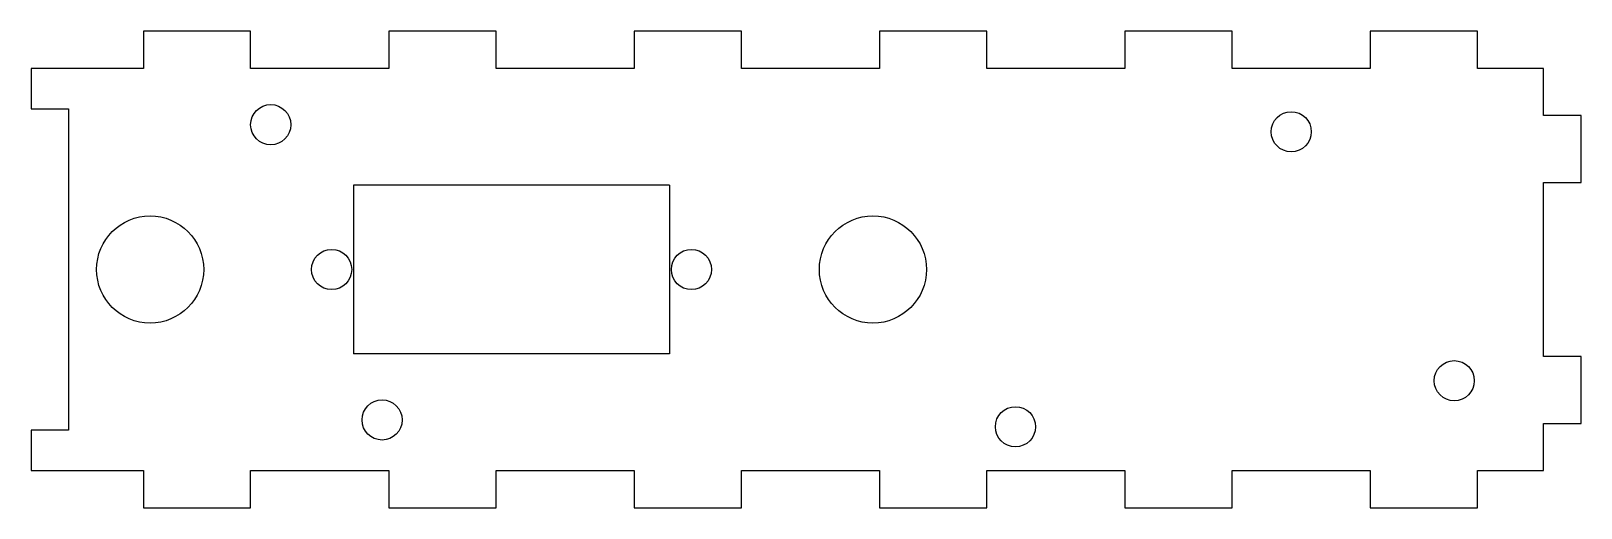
# Model space of a CAD drawing. Extents: x -58 to 58, y -18 to 18.
import ezdxf

# ---------------------------------------------------------------- set-up
doc = ezdxf.new("R2010")
doc.units = 0
doc.layers.get('0').update_dxf_attribs({"linetype": 'CONTINUOUS'})

msp = doc.modelspace()

# ---------------------------------------------------------------- linework, layer by layer
at = {"color": 7, "linetype": 'CONTINUOUS'}
for p, q in [((-49.49, 17.8), (-49.49, 15)), ((-41.49, 17.8), (-49.49, 17.8)), ((-41.49, 15), (-41.49, 17.8)), ((-31.16, 17.8), (-31.16, 15)), ((-23.16, 17.8), (-31.16, 17.8)), ((-23.16, 15), (-23.16, 17.8)), ((-12.83, 17.8), (-12.83, 15)), ((-4.83, 17.8), (-12.83, 17.8)), ((-4.83, 15), (-4.83, 17.8)), ((5.5, 17.8), (5.5, 15)), ((13.5, 17.8), (5.5, 17.8)), ((13.5, 15), (13.5, 17.8)), ((23.83, 17.8), (23.83, 15)), ((31.83, 17.8), (23.83, 17.8)), ((31.83, 15), (31.83, 17.8)), ((42.16, 17.8), (42.16, 15)), ((50.16, 17.8), (42.16, 17.8)), ((50.16, 15), (50.16, 17.8)), ((-57.9, 15), (-57.9, 12)), ((-49.49, 15), (-57.9, 15)), ((-31.16, 15), (-41.49, 15)), ((-12.83, 15), (-23.16, 15)), ((5.5, 15), (-4.83, 15)), ((23.83, 15), (13.5, 15)), ((42.16, 15), (31.83, 15)), ((55.1, 15), (50.16, 15)), ((55.1, 11.5), (55.1, 15)), ((-57.9, 12), (-55.1, 12)), ((-55.1, 12), (-55.1, -12)), ((57.9, 11.5), (55.1, 11.5)), ((57.9, 6.5), (57.9, 11.5)), ((-10.2, 6.3), (-33.8, 6.3)), ((-33.8, 6.3), (-33.8, -6.3)), ((-10.2, 6.3), (-10.2, -6.3)), ((55.1, 6.5), (57.9, 6.5)), ((55.1, -6.5), (55.1, 6.5)), ((-10.2, -6.3), (-33.8, -6.3)), ((57.9, -6.5), (55.1, -6.5)), ((57.9, -11.5), (57.9, -6.5)), ((55.1, -11.5), (57.9, -11.5)), ((55.1, -15), (55.1, -11.5)), ((-57.9, -12), (-57.9, -15)), ((-55.1, -12), (-57.9, -12)), ((-57.9, -15), (-49.49, -15)), ((-49.49, -15), (-49.49, -17.8)), ((-41.49, -15), (-31.16, -15)), ((-41.49, -17.8), (-41.49, -15)), ((-31.16, -15), (-31.16, -17.8)), ((-23.16, -15), (-12.83, -15)), ((-23.16, -17.8), (-23.16, -15)), ((-12.83, -15), (-12.83, -17.8)), ((-4.83, -15), (5.5, -15)), ((-4.83, -17.8), (-4.83, -15)), ((5.5, -15), (5.5, -17.8)), ((13.5, -15), (23.83, -15)), ((13.5, -17.8), (13.5, -15)), ((23.83, -15), (23.83, -17.8)), ((31.83, -15), (42.16, -15)), ((31.83, -17.8), (31.83, -15)), ((42.16, -15), (42.16, -17.8)), ((50.16, -15), (55.1, -15)), ((50.16, -17.8), (50.16, -15)), ((-49.49, -17.8), (-41.49, -17.8)), ((-31.16, -17.8), (-23.16, -17.8)), ((-12.83, -17.8), (-4.83, -17.8)), ((5.5, -17.8), (13.5, -17.8)), ((23.83, -17.8), (31.83, -17.8)), ((42.16, -17.8), (50.16, -17.8))]:
    msp.add_line(p, q, dxfattribs=at)
for centre, radius in [((-39.99, 10.81), 1.5), ((36.25, 10.28), 1.5), ((-49, 0), 4), ((5, 0), 4), ((-35.44, 0), 1.5), ((-8.56, 0), 1.5), ((48.43, -8.3), 1.5), ((-31.67, -11.23), 1.5), ((15.65, -11.74), 1.5)]:
    msp.add_circle(centre, radius, dxfattribs=at)

doc.saveas('drawing.dxf')
